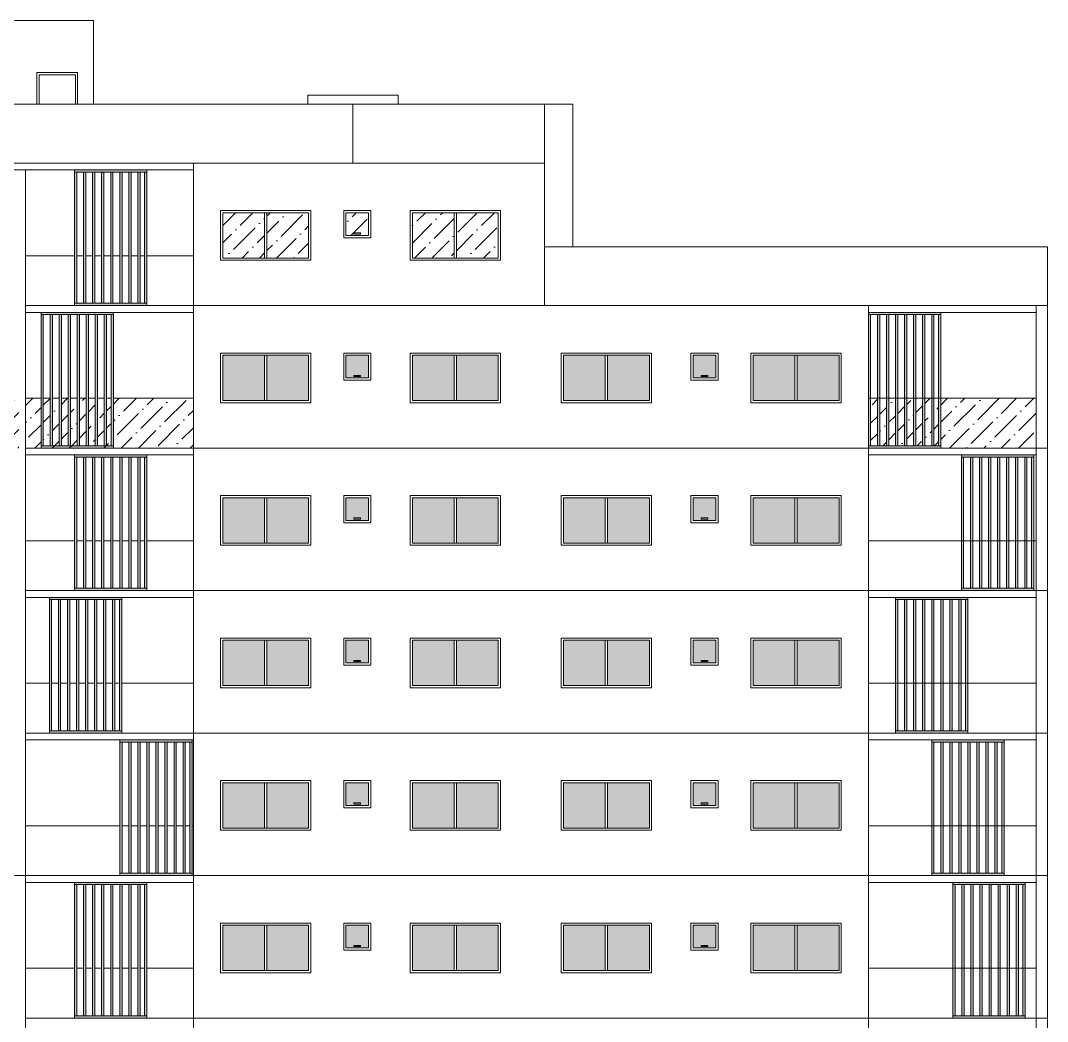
# Model space of a CAD drawing. Header units: millimetres. Extents: x 2878 to 6301, y 540 to 1980.
# Drawn here: x 2908.27 to 2930.98, y 928.14 to 950.27 of the extents above; entities that cross this region are included whole.
import ezdxf

# ---------------------------------------------------------------- set-up
doc = ezdxf.new("R2010")
doc.units = ezdxf.units.MM
doc.header["$LTSCALE"] = 4
for name, color, linetype, lineweight in [('ALVENARIA', 4, 'Continuous', 20), ('COTAS', 35, 'Continuous', 5), ('medio', 3, 'Continuous', 18), ('PORTA', 2, 'Continuous', 20)]:
    doc.layers.add(name, color=color, linetype=linetype, lineweight=lineweight)
pattern_1 = [(45, (-397.31021, -324.33678), (0.143122832, 0.524783717), [0.6746875, -0.1349375, 0, -0.1349375])]

# ---------------------------------------------------------------- blocks, each defined once
blk = doc.blocks.new('brise')
h = blk.add_hatch(color=256)
h.dxf.hatch_style = 1
h.paths.add_polyline_path([(0.05, 2.949), (0, 2.949), (0, 0.05), (0.05, 0.05)])
h.paths.add_polyline_path([(0.25, 2.949), (0.2, 2.949), (0.2, 0.05), (0.25, 0.05)])
h.paths.add_polyline_path([(0.45, 2.949), (0.4, 2.949), (0.4, 0.05), (0.45, 0.05)])
h.paths.add_polyline_path([(0.65, 2.949), (0.6, 2.949), (0.6, 0.05), (0.65, 0.05)])
h.paths.add_polyline_path([(0.85, 2.949), (0.8, 2.949), (0.8, 0.05), (0.85, 0.05)])
h.paths.add_polyline_path([(1.05, 2.949), (1, 2.949), (1, 0.05), (1.05, 0.05)])
h.paths.add_polyline_path([(1.25, 2.949), (1.2, 2.949), (1.2, 0.05), (1.25, 0.05)])
h.paths.add_polyline_path([(1.45, 2.949), (1.4, 2.949), (1.4, 0.05), (1.45, 0.05)])
h.paths.add_polyline_path([(1.6, 2.949), (1.55, 2.949), (1.55, 0.05), (1.6, 0.05)])
h.paths.add_polyline_path([(1.6, 2.999), (0, 2.999), (0, 2.949), (1.6, 2.949)])
h = blk.add_hatch(color=256)
h.dxf.hatch_style = 1
h.paths.add_polyline_path([(1.601, 0.05), (0.001, 0.05), (0.001, 0), (1.601, 0)])
at = {"layer": 'COTAS', "ltscale": 0.01}
for points in [[(0, 2.999), (0, 2.949), (1.6, 2.949), (1.6, 2.999)], [(0, 0.05), (0.05, 0.05), (0.05, 2.949), (0, 2.949)], [(0.2, 0.05), (0.25, 0.05), (0.25, 2.949), (0.2, 2.949)], [(0.4, 0.05), (0.45, 0.05), (0.45, 2.949), (0.4, 2.949)], [(0.6, 0.05), (0.65, 0.05), (0.65, 2.949), (0.6, 2.949)], [(0.8, 0.05), (0.85, 0.05), (0.85, 2.949), (0.8, 2.949)], [(1, 0.05), (1.05, 0.05), (1.05, 2.949), (1, 2.949)], [(1.2, 0.05), (1.25, 0.05), (1.25, 2.949), (1.2, 2.949)], [(1.4, 0.05), (1.45, 0.05), (1.45, 2.949), (1.4, 2.949)], [(1.55, 0.05), (1.6, 0.05), (1.6, 2.949), (1.55, 2.949)], [(1.601, 0.05), (1.601, 0), (0.001, 0), (0.001, 0.05)]]:
    blk.add_lwpolyline(points, close=True, dxfattribs=at)

msp = doc.modelspace()

# ---------------------------------------------------------------- hatches: boundary and pattern name
at = {"layer": 'COTAS'}
h = msp.add_hatch(dxfattribs=at)
h.set_pattern_fill('ANSI36', color=256, scale=0.085)
h.set_pattern_definition(pattern_1)
h.paths.add_polyline_path([(2898.699, 946.018), (2897.774, 946.018), (2897.774, 945.018), (2898.699, 945.018)])
h.paths.add_polyline_path([(2899.674, 946.018), (2898.749, 946.018), (2898.749, 945.018), (2899.674, 945.018)])
h.paths.add_polyline_path([(2901.145, 946.018), (2900.644, 946.018), (2900.644, 945.518), (2901.145, 945.518)])
h.paths.add_polyline_path([(2900.82, 945.575), (2900.969, 945.575), (2900.969, 945.548), (2900.82, 945.548)], flags=16)
h.paths.add_polyline_path([(2902.894, 946.018), (2901.969, 946.018), (2901.969, 945.018), (2902.894, 945.018)])
h.paths.add_polyline_path([(2903.869, 946.018), (2902.944, 946.018), (2902.944, 945.018), (2903.869, 945.018)])
h.paths.add_polyline_path([(2913.664, 946.018), (2912.739, 946.018), (2912.739, 945.018), (2913.664, 945.018)])
h.paths.add_polyline_path([(2914.639, 946.018), (2913.714, 946.018), (2913.714, 945.018), (2914.639, 945.018)])
h.paths.add_polyline_path([(2915.965, 946.018), (2915.464, 946.018), (2915.464, 945.518), (2915.965, 945.518)])
h.paths.add_polyline_path([(2915.789, 945.575), (2915.789, 945.548), (2915.64, 945.548), (2915.64, 945.575)], flags=16)
h.paths.add_polyline_path([(2917.859, 946.018), (2916.934, 946.018), (2916.934, 945.018), (2917.859, 945.018)])
h.paths.add_polyline_path([(2918.834, 946.018), (2917.909, 946.018), (2917.909, 945.018), (2918.834, 945.018)])
h = msp.add_hatch(dxfattribs=at)
h.set_pattern_fill('ANSI36', color=256, scale=0.085)
h.set_pattern_definition(pattern_1)
h.paths.add_polyline_path([(2892.138, 942.868), (2891.213, 942.868), (2891.213, 941.868), (2892.138, 941.868)])
h.paths.add_polyline_path([(2891.163, 942.868), (2890.238, 942.868), (2890.238, 941.868), (2891.163, 941.868)])
h.paths.add_polyline_path([(2893.464, 942.868), (2892.963, 942.868), (2892.963, 942.368), (2893.464, 942.368)])
h.paths.add_polyline_path([(2893.288, 942.425), (2893.288, 942.398), (2893.139, 942.398), (2893.139, 942.425)], flags=16)
h.paths.add_polyline_path([(2895.359, 942.868), (2894.434, 942.868), (2894.434, 941.868), (2895.359, 941.868)])
h.paths.add_polyline_path([(2896.334, 942.868), (2895.409, 942.868), (2895.409, 941.868), (2896.334, 941.868)])
h.paths.add_polyline_path([(2898.699, 942.868), (2897.774, 942.868), (2897.774, 941.868), (2898.699, 941.868)])
h.paths.add_polyline_path([(2899.674, 942.868), (2898.749, 942.868), (2898.749, 941.868), (2899.674, 941.868)])
h.paths.add_polyline_path([(2901.145, 942.868), (2900.644, 942.868), (2900.644, 942.368), (2901.145, 942.368)])
h.paths.add_polyline_path([(2900.969, 942.425), (2900.969, 942.398), (2900.82, 942.398), (2900.82, 942.425)], flags=16)
h.paths.add_polyline_path([(2902.894, 942.868), (2901.969, 942.868), (2901.969, 941.868), (2902.894, 941.868)])
h.paths.add_polyline_path([(2903.869, 942.868), (2902.944, 942.868), (2902.944, 941.868), (2903.869, 941.868)])
h.paths.add_polyline_path([(2913.664, 942.868), (2912.739, 942.868), (2912.739, 941.868), (2913.664, 941.868)])
h.paths.add_polyline_path([(2914.639, 942.868), (2913.714, 942.868), (2913.714, 941.868), (2914.639, 941.868)])
h.paths.add_polyline_path([(2915.965, 942.868), (2915.464, 942.868), (2915.464, 942.368), (2915.965, 942.368)])
h.paths.add_polyline_path([(2915.789, 942.425), (2915.789, 942.398), (2915.64, 942.398), (2915.64, 942.425)], flags=16)
h.paths.add_polyline_path([(2917.859, 942.868), (2916.934, 942.868), (2916.934, 941.868), (2917.859, 941.868)])
h.paths.add_polyline_path([(2918.834, 942.868), (2917.909, 942.868), (2917.909, 941.868), (2918.834, 941.868)])
h.paths.add_polyline_path([(2921.2, 942.868), (2920.275, 942.868), (2920.275, 941.868), (2921.2, 941.868)])
h.paths.add_polyline_path([(2922.175, 942.868), (2921.25, 942.868), (2921.25, 941.868), (2922.175, 941.868)])
h.paths.add_polyline_path([(2923.645, 942.868), (2923.145, 942.868), (2923.145, 942.368), (2923.645, 942.368)])
h.paths.add_polyline_path([(2923.32, 942.425), (2923.47, 942.425), (2923.47, 942.398), (2923.32, 942.398)], flags=16)
h.paths.add_polyline_path([(2925.395, 942.868), (2924.47, 942.868), (2924.47, 941.868), (2925.395, 941.868)])
h.paths.add_polyline_path([(2926.37, 942.868), (2925.445, 942.868), (2925.445, 941.868), (2926.37, 941.868)])
h = msp.add_hatch(dxfattribs=at)
h.set_pattern_fill('ANSI36', color=256, scale=0.085)
h.set_pattern_definition(pattern_1)
h.paths.add_polyline_path([(2905.359, 941.918), (2904.519, 941.918), (2904.519, 940.818), (2905.359, 940.818)])
h.paths.add_polyline_path([(2905.559, 941.918), (2905.409, 941.918), (2905.409, 940.868), (2905.559, 940.868)])
h.paths.add_polyline_path([(2905.759, 941.918), (2905.609, 941.918), (2905.609, 940.868), (2905.759, 940.868)])
h.paths.add_polyline_path([(2905.959, 941.918), (2905.809, 941.918), (2905.809, 940.868), (2905.959, 940.868)])
h.paths.add_polyline_path([(2906.159, 941.918), (2906.009, 941.918), (2906.009, 940.868), (2906.159, 940.868)])
h.paths.add_polyline_path([(2906.359, 941.918), (2906.209, 941.918), (2906.209, 940.868), (2906.359, 940.868)])
h.paths.add_polyline_path([(2906.559, 941.918), (2906.409, 941.918), (2906.409, 940.868), (2906.559, 940.868)])
h.paths.add_polyline_path([(2906.759, 941.918), (2906.609, 941.918), (2906.609, 940.868), (2906.759, 940.868)])
h.paths.add_polyline_path([(2906.909, 941.918), (2906.809, 941.918), (2906.809, 940.868), (2906.909, 940.868)])
h.paths.add_polyline_path([(2908.229, 941.918), (2906.959, 941.918), (2906.959, 940.868), (2906.96, 940.868), (2906.96, 940.818), (2908.229, 940.818)])
h.paths.add_polyline_path([(2910.322, 940.868), (2910.322, 940.818), (2908.722, 940.818), (2908.722, 940.868)], flags=17)
h = msp.add_hatch(dxfattribs=at)
h.set_pattern_fill('ANSI36', color=256, scale=0.085)
h.set_pattern_definition(pattern_1)
h.paths.add_polyline_path([(2908.72, 941.918), (2908.379, 941.918), (2908.379, 940.818), (2908.72, 940.818)])
h.paths.add_polyline_path([(2908.92, 941.918), (2908.77, 941.918), (2908.77, 940.868), (2908.92, 940.868)])
h.paths.add_polyline_path([(2909.12, 941.918), (2908.97, 941.918), (2908.97, 940.868), (2909.12, 940.868)])
h.paths.add_polyline_path([(2909.32, 941.918), (2909.17, 941.918), (2909.17, 940.868), (2909.32, 940.868)])
h.paths.add_polyline_path([(2909.52, 941.918), (2909.37, 941.918), (2909.37, 940.868), (2909.52, 940.868)])
h.paths.add_polyline_path([(2909.72, 941.918), (2909.57, 941.918), (2909.57, 940.868), (2909.72, 940.868)])
h.paths.add_polyline_path([(2909.92, 941.918), (2909.77, 941.918), (2909.77, 940.868), (2909.92, 940.868)])
h.paths.add_polyline_path([(2910.12, 941.918), (2909.97, 941.918), (2909.97, 940.868), (2910.12, 940.868)])
h.paths.add_polyline_path([(2910.27, 941.918), (2910.17, 941.918), (2910.17, 940.868), (2910.27, 940.868)])
h.paths.add_polyline_path([(2912.089, 941.918), (2910.32, 941.918), (2910.32, 940.868), (2910.322, 940.868), (2910.322, 940.818), (2912.089, 940.818)])
h = msp.add_hatch(dxfattribs=at)
h.set_pattern_fill('ANSI36', color=256, scale=0.085)
h.set_pattern_definition(pattern_1)
h.paths.add_polyline_path([(2930.73, 941.918), (2928.62, 941.918), (2928.62, 940.868), (2928.621, 940.868), (2928.621, 940.818), (2930.73, 940.818)])
h.paths.add_polyline_path([(2928.57, 941.918), (2928.47, 941.918), (2928.47, 940.868), (2928.57, 940.868)])
h.paths.add_polyline_path([(2928.42, 941.918), (2928.27, 941.918), (2928.27, 940.868), (2928.42, 940.868)])
h.paths.add_polyline_path([(2928.22, 941.918), (2928.07, 941.918), (2928.07, 940.868), (2928.22, 940.868)])
h.paths.add_polyline_path([(2928.02, 941.918), (2927.87, 941.918), (2927.87, 940.868), (2928.02, 940.868)])
h.paths.add_polyline_path([(2927.82, 941.918), (2927.67, 941.918), (2927.67, 940.868), (2927.82, 940.868)])
h.paths.add_polyline_path([(2927.62, 941.918), (2927.47, 941.918), (2927.47, 940.868), (2927.62, 940.868)])
h.paths.add_polyline_path([(2927.42, 941.918), (2927.27, 941.918), (2927.27, 940.868), (2927.42, 940.868)])
h.paths.add_polyline_path([(2927.22, 941.918), (2927.07, 941.918), (2927.07, 940.868), (2927.22, 940.868)])
h = msp.add_hatch(dxfattribs=at)
h.set_pattern_fill('ANSI36', color=256, scale=0.085)
h.set_pattern_definition(pattern_1)
h.paths.add_polyline_path([(2891.163, 939.718), (2890.238, 939.718), (2890.238, 938.718), (2891.163, 938.718)])
h.paths.add_polyline_path([(2892.138, 939.718), (2891.213, 939.718), (2891.213, 938.718), (2892.138, 938.718)])
h.paths.add_polyline_path([(2893.464, 939.718), (2892.963, 939.718), (2892.963, 939.218), (2893.464, 939.218)])
h.paths.add_polyline_path([(2893.288, 939.275), (2893.288, 939.248), (2893.139, 939.248), (2893.139, 939.275)], flags=16)
h.paths.add_polyline_path([(2895.359, 939.718), (2894.434, 939.718), (2894.434, 938.718), (2895.359, 938.718)])
h.paths.add_polyline_path([(2896.334, 939.718), (2895.409, 939.718), (2895.409, 938.718), (2896.334, 938.718)])
h.paths.add_polyline_path([(2898.699, 939.718), (2897.774, 939.718), (2897.774, 938.718), (2898.699, 938.718)])
h.paths.add_polyline_path([(2899.674, 939.718), (2898.749, 939.718), (2898.749, 938.718), (2899.674, 938.718)])
h.paths.add_polyline_path([(2901.145, 939.718), (2900.644, 939.718), (2900.644, 939.218), (2901.145, 939.218)])
h.paths.add_polyline_path([(2900.969, 939.275), (2900.969, 939.248), (2900.82, 939.248), (2900.82, 939.275)], flags=16)
h.paths.add_polyline_path([(2902.894, 939.718), (2901.969, 939.718), (2901.969, 938.718), (2902.894, 938.718)])
h.paths.add_polyline_path([(2903.869, 939.718), (2902.944, 939.718), (2902.944, 938.718), (2903.869, 938.718)])
h.paths.add_polyline_path([(2913.664, 939.718), (2912.739, 939.718), (2912.739, 938.718), (2913.664, 938.718)])
h.paths.add_polyline_path([(2914.639, 939.718), (2913.714, 939.718), (2913.714, 938.718), (2914.639, 938.718)])
h.paths.add_polyline_path([(2915.965, 939.718), (2915.464, 939.718), (2915.464, 939.218), (2915.965, 939.218)])
h.paths.add_polyline_path([(2915.789, 939.275), (2915.789, 939.248), (2915.64, 939.248), (2915.64, 939.275)], flags=16)
h.paths.add_polyline_path([(2917.859, 939.718), (2916.934, 939.718), (2916.934, 938.718), (2917.859, 938.718)])
h.paths.add_polyline_path([(2918.834, 939.718), (2917.909, 939.718), (2917.909, 938.718), (2918.834, 938.718)])
h.paths.add_polyline_path([(2921.2, 939.718), (2920.275, 939.718), (2920.275, 938.718), (2921.2, 938.718)])
h.paths.add_polyline_path([(2922.175, 939.718), (2921.25, 939.718), (2921.25, 938.718), (2922.175, 938.718)])
h.paths.add_polyline_path([(2923.645, 939.718), (2923.145, 939.718), (2923.145, 939.218), (2923.645, 939.218)])
h.paths.add_polyline_path([(2923.47, 939.275), (2923.47, 939.248), (2923.32, 939.248), (2923.32, 939.275)], flags=16)
h.paths.add_polyline_path([(2925.395, 939.718), (2924.47, 939.718), (2924.47, 938.718), (2925.395, 938.718)])
h.paths.add_polyline_path([(2926.37, 939.718), (2925.445, 939.718), (2925.445, 938.718), (2926.37, 938.718)])
h = msp.add_hatch(dxfattribs=at)
h.set_pattern_fill('ANSI36', color=256, scale=0.085)
h.set_pattern_definition([(45, (-397.31021, -327.48678), (0.143122832, 0.524783717), [0.6746875, -0.1349375, 0, -0.1349375])])
h.paths.add_polyline_path([(2891.163, 936.568), (2890.238, 936.568), (2890.238, 935.568), (2891.163, 935.568)])
h.paths.add_polyline_path([(2892.138, 936.568), (2891.213, 936.568), (2891.213, 935.568), (2892.138, 935.568)])
h.paths.add_polyline_path([(2893.464, 936.568), (2892.963, 936.568), (2892.963, 936.068), (2893.464, 936.068)])
h.paths.add_polyline_path([(2893.288, 936.125), (2893.288, 936.098), (2893.139, 936.098), (2893.139, 936.125)], flags=16)
h.paths.add_polyline_path([(2895.359, 936.568), (2894.434, 936.568), (2894.434, 935.568), (2895.359, 935.568)])
h.paths.add_polyline_path([(2896.334, 936.568), (2895.409, 936.568), (2895.409, 935.568), (2896.334, 935.568)])
h.paths.add_polyline_path([(2898.699, 936.568), (2897.774, 936.568), (2897.774, 935.568), (2898.699, 935.568)])
h.paths.add_polyline_path([(2899.674, 936.568), (2898.749, 936.568), (2898.749, 935.568), (2899.674, 935.568)])
h.paths.add_polyline_path([(2901.145, 936.568), (2900.644, 936.568), (2900.644, 936.068), (2901.145, 936.068)])
h.paths.add_polyline_path([(2900.969, 936.125), (2900.969, 936.098), (2900.82, 936.098), (2900.82, 936.125)], flags=16)
h.paths.add_polyline_path([(2902.894, 936.568), (2901.969, 936.568), (2901.969, 935.568), (2902.894, 935.568)])
h.paths.add_polyline_path([(2903.869, 936.568), (2902.944, 936.568), (2902.944, 935.568), (2903.869, 935.568)])
h.paths.add_polyline_path([(2913.664, 936.568), (2912.739, 936.568), (2912.739, 935.568), (2913.664, 935.568)])
h.paths.add_polyline_path([(2914.639, 936.568), (2913.714, 936.568), (2913.714, 935.568), (2914.639, 935.568)])
h.paths.add_polyline_path([(2915.965, 936.568), (2915.464, 936.568), (2915.464, 936.068), (2915.965, 936.068)])
h.paths.add_polyline_path([(2915.789, 936.125), (2915.789, 936.098), (2915.64, 936.098), (2915.64, 936.125)], flags=16)
h.paths.add_polyline_path([(2917.859, 936.568), (2916.934, 936.568), (2916.934, 935.568), (2917.859, 935.568)])
h.paths.add_polyline_path([(2918.834, 936.568), (2917.909, 936.568), (2917.909, 935.568), (2918.834, 935.568)])
h.paths.add_polyline_path([(2921.2, 936.568), (2920.275, 936.568), (2920.275, 935.568), (2921.2, 935.568)])
h.paths.add_polyline_path([(2922.175, 936.568), (2921.25, 936.568), (2921.25, 935.568), (2922.175, 935.568)])
h.paths.add_polyline_path([(2923.645, 936.568), (2923.145, 936.568), (2923.145, 936.068), (2923.645, 936.068)])
h.paths.add_polyline_path([(2923.47, 936.125), (2923.47, 936.098), (2923.32, 936.098), (2923.32, 936.125)], flags=16)
h.paths.add_polyline_path([(2925.395, 936.568), (2924.47, 936.568), (2924.47, 935.568), (2925.395, 935.568)])
h.paths.add_polyline_path([(2926.37, 936.568), (2925.445, 936.568), (2925.445, 935.568), (2926.37, 935.568)])
h = msp.add_hatch(dxfattribs=at)
h.set_pattern_fill('ANSI36', color=256, scale=0.085)
h.set_pattern_definition([(45, (-397.31021, -330.63678), (0.143122832, 0.524783717), [0.6746875, -0.1349375, 0, -0.1349375])])
h.paths.add_polyline_path([(2891.163, 933.418), (2890.238, 933.418), (2890.238, 932.418), (2891.163, 932.418)])
h.paths.add_polyline_path([(2892.138, 933.418), (2891.213, 933.418), (2891.213, 932.418), (2892.138, 932.418)])
h.paths.add_polyline_path([(2893.464, 933.418), (2892.963, 933.418), (2892.963, 932.918), (2893.464, 932.918)])
h.paths.add_polyline_path([(2893.288, 932.975), (2893.288, 932.948), (2893.139, 932.948), (2893.139, 932.975)], flags=16)
h.paths.add_polyline_path([(2895.359, 933.418), (2894.434, 933.418), (2894.434, 932.418), (2895.359, 932.418)])
h.paths.add_polyline_path([(2896.334, 933.418), (2895.409, 933.418), (2895.409, 932.418), (2896.334, 932.418)])
h.paths.add_polyline_path([(2898.699, 933.418), (2897.774, 933.418), (2897.774, 932.418), (2898.699, 932.418)])
h.paths.add_polyline_path([(2899.674, 933.418), (2898.749, 933.418), (2898.749, 932.418), (2899.674, 932.418)])
h.paths.add_polyline_path([(2901.145, 933.418), (2900.644, 933.418), (2900.644, 932.918), (2901.145, 932.918)])
h.paths.add_polyline_path([(2900.969, 932.975), (2900.969, 932.948), (2900.82, 932.948), (2900.82, 932.975)], flags=16)
h.paths.add_polyline_path([(2902.894, 933.418), (2901.969, 933.418), (2901.969, 932.418), (2902.894, 932.418)])
h.paths.add_polyline_path([(2903.869, 933.418), (2902.944, 933.418), (2902.944, 932.418), (2903.869, 932.418)])
h.paths.add_polyline_path([(2913.664, 933.418), (2912.739, 933.418), (2912.739, 932.418), (2913.664, 932.418)])
h.paths.add_polyline_path([(2914.639, 933.418), (2913.714, 933.418), (2913.714, 932.418), (2914.639, 932.418)])
h.paths.add_polyline_path([(2915.965, 933.418), (2915.464, 933.418), (2915.464, 932.918), (2915.965, 932.918)])
h.paths.add_polyline_path([(2915.789, 932.975), (2915.789, 932.948), (2915.64, 932.948), (2915.64, 932.975)], flags=16)
h.paths.add_polyline_path([(2917.859, 933.418), (2916.934, 933.418), (2916.934, 932.418), (2917.859, 932.418)])
h.paths.add_polyline_path([(2918.834, 933.418), (2917.909, 933.418), (2917.909, 932.418), (2918.834, 932.418)])
h.paths.add_polyline_path([(2921.2, 933.418), (2920.275, 933.418), (2920.275, 932.418), (2921.2, 932.418)])
h.paths.add_polyline_path([(2922.175, 933.418), (2921.25, 933.418), (2921.25, 932.418), (2922.175, 932.418)])
h.paths.add_polyline_path([(2923.645, 933.418), (2923.145, 933.418), (2923.145, 932.918), (2923.645, 932.918)])
h.paths.add_polyline_path([(2923.47, 932.975), (2923.47, 932.948), (2923.32, 932.948), (2923.32, 932.975)], flags=16)
h.paths.add_polyline_path([(2925.395, 933.418), (2924.47, 933.418), (2924.47, 932.418), (2925.395, 932.418)])
h.paths.add_polyline_path([(2926.37, 933.418), (2925.445, 933.418), (2925.445, 932.418), (2926.37, 932.418)])
h = msp.add_hatch(dxfattribs=at)
h.set_pattern_fill('ANSI36', color=256, scale=0.085)
h.set_pattern_definition([(45, (-397.31023, -333.78678), (0.143122832, 0.524783717), [0.6746875, -0.1349375, 0, -0.1349375])])
h.paths.add_polyline_path([(2891.163, 930.268), (2890.238, 930.268), (2890.238, 929.268), (2891.163, 929.268)])
h.paths.add_polyline_path([(2892.138, 930.268), (2891.213, 930.268), (2891.213, 929.268), (2892.138, 929.268)])
h.paths.add_polyline_path([(2893.464, 930.268), (2892.963, 930.268), (2892.963, 929.768), (2893.464, 929.768)])
h.paths.add_polyline_path([(2893.288, 929.825), (2893.288, 929.798), (2893.139, 929.798), (2893.139, 929.825)], flags=16)
h.paths.add_polyline_path([(2895.359, 930.268), (2894.434, 930.268), (2894.434, 929.268), (2895.359, 929.268)])
h.paths.add_polyline_path([(2896.334, 930.268), (2895.409, 930.268), (2895.409, 929.268), (2896.334, 929.268)])
h.paths.add_polyline_path([(2898.699, 930.268), (2897.774, 930.268), (2897.774, 929.268), (2898.699, 929.268)])
h.paths.add_polyline_path([(2899.674, 930.268), (2898.749, 930.268), (2898.749, 929.268), (2899.674, 929.268)])
h.paths.add_polyline_path([(2901.145, 930.268), (2900.644, 930.268), (2900.644, 929.768), (2901.145, 929.768)])
h.paths.add_polyline_path([(2900.969, 929.825), (2900.969, 929.798), (2900.82, 929.798), (2900.82, 929.825)], flags=16)
h.paths.add_polyline_path([(2902.894, 930.268), (2901.969, 930.268), (2901.969, 929.268), (2902.894, 929.268)])
h.paths.add_polyline_path([(2903.869, 930.268), (2902.944, 930.268), (2902.944, 929.268), (2903.869, 929.268)])
h.paths.add_polyline_path([(2913.664, 930.268), (2912.739, 930.268), (2912.739, 929.268), (2913.664, 929.268)])
h.paths.add_polyline_path([(2914.639, 930.268), (2913.714, 930.268), (2913.714, 929.268), (2914.639, 929.268)])
h.paths.add_polyline_path([(2915.965, 930.268), (2915.464, 930.268), (2915.464, 929.768), (2915.965, 929.768)])
h.paths.add_polyline_path([(2915.789, 929.825), (2915.789, 929.798), (2915.64, 929.798), (2915.64, 929.825)], flags=16)
h.paths.add_polyline_path([(2917.859, 930.268), (2916.934, 930.268), (2916.934, 929.268), (2917.859, 929.268)])
h.paths.add_polyline_path([(2918.834, 930.268), (2917.909, 930.268), (2917.909, 929.268), (2918.834, 929.268)])
h.paths.add_polyline_path([(2921.2, 930.268), (2920.275, 930.268), (2920.275, 929.268), (2921.2, 929.268)])
h.paths.add_polyline_path([(2922.175, 930.268), (2921.25, 930.268), (2921.25, 929.268), (2922.175, 929.268)])
h.paths.add_polyline_path([(2923.645, 930.268), (2923.145, 930.268), (2923.145, 929.768), (2923.645, 929.768)])
h.paths.add_polyline_path([(2923.47, 929.825), (2923.47, 929.798), (2923.32, 929.798), (2923.32, 929.825)], flags=16)
h.paths.add_polyline_path([(2925.395, 930.268), (2924.47, 930.268), (2924.47, 929.268), (2925.395, 929.268)])
h.paths.add_polyline_path([(2926.37, 930.268), (2925.445, 930.268), (2925.445, 929.268), (2926.37, 929.268)])

# ---------------------------------------------------------------- linework, layer by layer
at = {"layer": 'ALVENARIA'}
for p, q in [((2906.729, 950.268), (2909.88, 950.268)), ((2909.88, 950.268), (2909.88, 948.418)), ((2914.618, 948.618), (2914.618, 948.418)), ((2914.618, 948.618), (2916.618, 948.618)), ((2916.618, 948.618), (2916.618, 948.418)), ((2914.618, 948.418), (2906.729, 948.418)), ((2920.48, 948.418), (2914.618, 948.418)), ((2919.854, 948.418), (2919.854, 947.118)), ((2920.48, 948.418), (2920.48, 947.118))]:
    msp.add_line(p, q, dxfattribs=at)
at = {"layer": 'ALVENARIA', "color": 5}
for p, q in [((2896.879, 947.118), (2919.854, 947.118)), ((2912.089, 946.967), (2904.519, 946.967)), ((2908.304, 947.118), (2919.854, 947.118)), ((2908.379, 946.967), (2908.379, 943.968)), ((2912.089, 947.118), (2912.089, 943.968)), ((2919.854, 947.118), (2919.854, 943.968)), ((2912.689, 946.068), (2912.689, 944.968)), ((2912.689, 946.068), (2914.689, 946.068)), ((2914.689, 946.068), (2914.689, 944.968)), ((2915.414, 946.068), (2915.414, 945.468)), ((2915.414, 946.068), (2916.015, 946.068)), ((2916.015, 946.068), (2916.015, 945.468)), ((2916.884, 946.068), (2916.884, 944.968)), ((2916.884, 946.068), (2918.884, 946.068)), ((2918.884, 946.068), (2918.884, 944.968)), ((2915.414, 945.468), (2916.015, 945.468)), ((2919.854, 945.268), (2930.98, 945.268)), ((2930.98, 945.268), (2930.98, 940.818)), ((2908.379, 945.068), (2909.461, 945.068)), ((2909.511, 945.068), (2909.661, 945.068)), ((2909.711, 945.068), (2909.861, 945.068)), ((2909.911, 945.068), (2910.061, 945.068)), ((2910.111, 945.068), (2910.261, 945.068)), ((2910.311, 945.068), (2910.461, 945.068)), ((2910.511, 945.068), (2910.661, 945.068)), ((2910.711, 945.068), (2910.861, 945.068)), ((2910.911, 945.068), (2911.011, 945.068)), ((2911.061, 945.068), (2912.089, 945.068)), ((2912.689, 944.968), (2914.689, 944.968)), ((2916.884, 944.968), (2918.884, 944.968)), ((2908.379, 943.968), (2908.379, 940.818)), ((2908.379, 943.968), (2930.98, 943.968)), ((2912.089, 943.817), (2908.379, 943.817)), ((2912.089, 943.968), (2912.089, 940.818)), ((2927.02, 943.968), (2927.02, 940.818)), ((2930.73, 943.817), (2927.02, 943.817)), ((2930.73, 943.968), (2930.73, 940.818)), ((2912.689, 942.918), (2912.689, 941.818)), ((2912.689, 942.918), (2914.689, 942.918)), ((2914.689, 942.918), (2914.689, 941.818)), ((2915.414, 942.918), (2915.414, 942.318)), ((2915.414, 942.918), (2916.015, 942.918)), ((2916.015, 942.918), (2916.015, 942.318)), ((2916.884, 942.918), (2916.884, 941.818)), ((2916.884, 942.918), (2918.884, 942.918)), ((2918.884, 942.918), (2918.884, 941.818)), ((2920.225, 942.918), (2920.225, 941.818)), ((2920.225, 942.918), (2922.225, 942.918)), ((2922.225, 942.918), (2922.225, 941.818)), ((2923.095, 942.918), (2923.095, 942.318)), ((2923.095, 942.918), (2923.695, 942.918)), ((2923.695, 942.918), (2923.695, 942.318)), ((2924.42, 942.918), (2924.42, 941.818)), ((2924.42, 942.918), (2926.42, 942.918)), ((2926.42, 942.918), (2926.42, 941.818)), ((2915.414, 942.318), (2916.015, 942.318)), ((2923.095, 942.318), (2923.695, 942.318)), ((2908.379, 941.918), (2908.72, 941.918)), ((2908.77, 941.918), (2908.92, 941.918)), ((2908.97, 941.918), (2909.12, 941.918)), ((2909.17, 941.918), (2909.32, 941.918)), ((2909.37, 941.918), (2909.52, 941.918)), ((2909.57, 941.918), (2909.72, 941.918)), ((2909.77, 941.918), (2909.92, 941.918)), ((2909.97, 941.918), (2910.12, 941.918)), ((2910.17, 941.918), (2910.27, 941.918)), ((2910.32, 941.918), (2912.089, 941.918)), ((2912.689, 941.818), (2914.689, 941.818)), ((2916.884, 941.818), (2918.884, 941.818)), ((2920.225, 941.818), (2922.225, 941.818)), ((2924.42, 941.818), (2926.42, 941.818)), ((2930.73, 941.918), (2927.02, 941.918)), ((2908.379, 940.818), (2908.379, 937.668)), ((2908.379, 940.818), (2930.98, 940.818)), ((2912.089, 940.818), (2912.089, 937.668)), ((2927.02, 940.818), (2927.02, 937.668)), ((2930.73, 940.818), (2930.73, 937.668)), ((2930.98, 940.818), (2930.98, 937.668)), ((2912.089, 940.667), (2908.379, 940.667)), ((2930.73, 940.667), (2927.02, 940.667)), ((2912.689, 939.768), (2912.689, 938.668)), ((2912.689, 939.768), (2914.689, 939.768)), ((2914.689, 939.768), (2914.689, 938.668)), ((2915.414, 939.768), (2915.414, 939.168)), ((2915.414, 939.768), (2916.015, 939.768)), ((2916.015, 939.768), (2916.015, 939.168)), ((2916.884, 939.768), (2916.884, 938.668)), ((2916.884, 939.768), (2918.884, 939.768)), ((2918.884, 939.768), (2918.884, 938.668)), ((2920.225, 939.768), (2920.225, 938.668)), ((2920.225, 939.768), (2922.225, 939.768)), ((2922.225, 939.768), (2922.225, 938.668)), ((2923.095, 939.768), (2923.095, 939.168)), ((2923.095, 939.768), (2923.695, 939.768)), ((2923.695, 939.768), (2923.695, 939.168)), ((2924.42, 939.768), (2924.42, 938.668)), ((2924.42, 939.768), (2926.42, 939.768)), ((2926.42, 939.768), (2926.42, 938.668)), ((2915.414, 939.168), (2916.015, 939.168)), ((2923.095, 939.168), (2923.695, 939.168)), ((2908.379, 938.768), (2909.461, 938.768)), ((2909.511, 938.768), (2909.661, 938.768)), ((2909.711, 938.768), (2909.861, 938.768)), ((2909.911, 938.768), (2910.061, 938.768)), ((2910.111, 938.768), (2910.261, 938.768)), ((2910.311, 938.768), (2910.461, 938.768)), ((2910.511, 938.768), (2910.661, 938.768)), ((2910.711, 938.768), (2910.861, 938.768)), ((2910.911, 938.768), (2911.011, 938.768)), ((2911.061, 938.768), (2912.089, 938.768)), ((2930.73, 938.768), (2927.02, 938.768)), ((2912.689, 938.668), (2914.689, 938.668)), ((2916.884, 938.668), (2918.884, 938.668)), ((2920.225, 938.668), (2922.225, 938.668)), ((2924.42, 938.668), (2926.42, 938.668)), ((2908.379, 937.668), (2908.379, 934.518)), ((2908.379, 937.668), (2930.98, 937.668)), ((2912.089, 937.668), (2912.089, 934.518)), ((2927.02, 937.668), (2927.02, 934.518)), ((2930.73, 937.668), (2930.73, 934.518)), ((2930.98, 937.668), (2930.98, 934.518)), ((2912.089, 937.517), (2908.379, 937.517)), ((2930.73, 937.517), (2927.02, 937.517)), ((2912.689, 936.618), (2912.689, 935.518)), ((2912.689, 936.618), (2914.689, 936.618)), ((2914.689, 936.618), (2914.689, 935.518)), ((2915.414, 936.618), (2915.414, 936.018)), ((2915.414, 936.618), (2916.015, 936.618)), ((2916.015, 936.618), (2916.015, 936.018)), ((2916.884, 936.618), (2916.884, 935.518)), ((2916.884, 936.618), (2918.884, 936.618)), ((2918.884, 936.618), (2918.884, 935.518)), ((2920.225, 936.618), (2920.225, 935.518)), ((2920.225, 936.618), (2922.225, 936.618)), ((2922.225, 936.618), (2922.225, 935.518)), ((2923.095, 936.618), (2923.095, 936.018)), ((2923.095, 936.618), (2923.695, 936.618)), ((2923.695, 936.618), (2923.695, 936.018)), ((2924.42, 936.618), (2924.42, 935.518)), ((2924.42, 936.618), (2926.42, 936.618)), ((2926.42, 936.618), (2926.42, 935.518)), ((2915.414, 936.018), (2916.015, 936.018)), ((2923.095, 936.018), (2923.695, 936.018)), ((2908.379, 935.618), (2908.904, 935.618)), ((2908.954, 935.618), (2909.104, 935.618)), ((2909.154, 935.618), (2909.304, 935.618)), ((2909.354, 935.618), (2909.504, 935.618)), ((2909.554, 935.618), (2909.704, 935.618)), ((2909.754, 935.618), (2909.904, 935.618)), ((2909.954, 935.618), (2910.104, 935.618)), ((2910.154, 935.618), (2910.304, 935.618)), ((2910.354, 935.618), (2910.454, 935.618)), ((2910.504, 935.618), (2912.089, 935.618)), ((2930.73, 935.618), (2927.02, 935.618)), ((2912.689, 935.518), (2914.689, 935.518)), ((2916.884, 935.518), (2918.884, 935.518)), ((2920.225, 935.518), (2922.225, 935.518)), ((2924.42, 935.518), (2926.42, 935.518)), ((2908.379, 934.518), (2908.379, 931.368)), ((2908.379, 934.518), (2930.98, 934.518)), ((2912.089, 934.518), (2912.089, 931.368)), ((2927.02, 934.518), (2927.02, 931.368)), ((2930.73, 934.518), (2930.73, 931.368)), ((2930.98, 934.518), (2930.98, 931.368)), ((2912.089, 934.367), (2908.379, 934.367)), ((2930.73, 934.367), (2927.02, 934.367)), ((2912.689, 933.468), (2912.689, 932.368)), ((2912.689, 933.468), (2914.689, 933.468)), ((2914.689, 933.468), (2914.689, 932.368)), ((2915.414, 933.468), (2915.414, 932.868)), ((2915.414, 933.468), (2916.015, 933.468)), ((2916.015, 933.468), (2916.015, 932.868)), ((2916.884, 933.468), (2916.884, 932.368)), ((2916.884, 933.468), (2918.884, 933.468)), ((2918.884, 933.468), (2918.884, 932.368)), ((2920.225, 933.468), (2920.225, 932.368)), ((2920.225, 933.468), (2922.225, 933.468)), ((2922.225, 933.468), (2922.225, 932.368)), ((2923.095, 933.468), (2923.095, 932.868)), ((2923.095, 933.468), (2923.695, 933.468)), ((2923.695, 933.468), (2923.695, 932.868)), ((2924.42, 933.468), (2924.42, 932.368)), ((2924.42, 933.468), (2926.42, 933.468)), ((2926.42, 933.468), (2926.42, 932.368)), ((2915.414, 932.868), (2916.015, 932.868)), ((2923.095, 932.868), (2923.695, 932.868)), ((2908.379, 932.468), (2910.461, 932.468)), ((2910.511, 932.468), (2910.661, 932.468)), ((2910.711, 932.468), (2910.861, 932.468)), ((2910.911, 932.468), (2911.061, 932.468)), ((2911.111, 932.468), (2911.261, 932.468)), ((2911.311, 932.468), (2911.461, 932.468)), ((2911.511, 932.468), (2911.661, 932.468)), ((2911.711, 932.468), (2911.861, 932.468)), ((2911.911, 932.468), (2912.011, 932.468)), ((2912.061, 932.468), (2912.089, 932.468)), ((2930.73, 932.468), (2927.02, 932.468)), ((2912.689, 932.368), (2914.689, 932.368)), ((2916.884, 932.368), (2918.884, 932.368)), ((2920.225, 932.368), (2922.225, 932.368)), ((2924.42, 932.368), (2926.42, 932.368)), ((2885.878, 931.368), (2930.98, 931.368)), ((2908.379, 931.368), (2908.379, 928.218)), ((2912.089, 931.368), (2912.089, 928.218)), ((2927.02, 931.368), (2927.02, 928.218)), ((2930.73, 931.368), (2930.73, 928.218)), ((2930.98, 931.368), (2930.98, 928.218)), ((2912.089, 931.217), (2908.379, 931.217)), ((2930.73, 931.217), (2927.02, 931.217)), ((2912.689, 930.318), (2912.689, 929.218)), ((2912.689, 930.318), (2914.689, 930.318)), ((2914.689, 930.318), (2914.689, 929.218)), ((2915.414, 930.318), (2915.414, 929.718)), ((2915.414, 930.318), (2916.015, 930.318)), ((2916.015, 930.318), (2916.015, 929.718)), ((2916.884, 930.318), (2916.884, 929.218)), ((2916.884, 930.318), (2918.884, 930.318)), ((2918.884, 930.318), (2918.884, 929.218)), ((2920.225, 930.318), (2920.225, 929.218)), ((2920.225, 930.318), (2922.225, 930.318)), ((2922.225, 930.318), (2922.225, 929.218)), ((2923.095, 930.318), (2923.095, 929.718)), ((2923.095, 930.318), (2923.695, 930.318)), ((2923.695, 930.318), (2923.695, 929.718)), ((2924.42, 930.318), (2924.42, 929.218)), ((2924.42, 930.318), (2926.42, 930.318)), ((2926.42, 930.318), (2926.42, 929.218)), ((2915.414, 929.718), (2916.015, 929.718)), ((2923.095, 929.718), (2923.695, 929.718)), ((2908.379, 929.318), (2909.461, 929.318)), ((2909.511, 929.318), (2909.661, 929.318)), ((2909.711, 929.318), (2909.861, 929.318)), ((2909.911, 929.318), (2910.061, 929.318)), ((2910.111, 929.318), (2910.261, 929.318)), ((2910.311, 929.318), (2910.461, 929.318)), ((2910.511, 929.318), (2910.661, 929.318)), ((2910.711, 929.318), (2910.861, 929.318)), ((2910.911, 929.318), (2911.011, 929.318)), ((2911.061, 929.318), (2912.089, 929.318)), ((2930.73, 929.318), (2927.02, 929.318)), ((2912.689, 929.218), (2914.689, 929.218)), ((2916.884, 929.218), (2918.884, 929.218)), ((2920.225, 929.218), (2922.225, 929.218)), ((2924.42, 929.218), (2926.42, 929.218)), ((2908.379, 928.218), (2908.379, 925.068)), ((2908.379, 928.218), (2930.98, 928.218)), ((2912.089, 928.218), (2912.089, 925.068)), ((2927.02, 928.218), (2927.02, 925.068)), ((2930.73, 928.218), (2930.73, 925.068)), ((2930.98, 928.218), (2930.98, 925.068))]:
    msp.add_line(p, q, dxfattribs=at)
at = {"layer": 'COTAS'}
msp.add_line((2915.618, 948.418), (2915.618, 947.118), dxfattribs=at)
at = {"layer": 'COTAS', "ltscale": 0.01}
for p, q in [((2912.739, 946.018), (2912.739, 945.018)), ((2912.739, 946.018), (2914.639, 946.018)), ((2913.664, 946.018), (2913.664, 945.018)), ((2913.714, 946.018), (2913.714, 945.018)), ((2914.639, 946.018), (2914.639, 945.018)), ((2915.464, 946.018), (2915.464, 945.518)), ((2915.464, 946.018), (2915.965, 946.018)), ((2915.965, 946.018), (2915.965, 945.518)), ((2916.934, 946.018), (2916.934, 945.018)), ((2916.934, 946.018), (2918.834, 946.018)), ((2917.859, 946.018), (2917.859, 945.018)), ((2917.909, 946.018), (2917.909, 945.018)), ((2918.834, 946.018), (2918.834, 945.018)), ((2915.464, 945.518), (2915.965, 945.518)), ((2912.739, 945.018), (2914.639, 945.018)), ((2916.934, 945.018), (2918.834, 945.018)), ((2912.739, 942.868), (2912.739, 941.868)), ((2912.739, 942.868), (2914.639, 942.868)), ((2913.664, 942.868), (2913.664, 941.868)), ((2913.714, 942.868), (2913.714, 941.868)), ((2914.639, 942.868), (2914.639, 941.868)), ((2915.464, 942.868), (2915.464, 942.368)), ((2915.464, 942.868), (2915.965, 942.868)), ((2915.965, 942.868), (2915.965, 942.368)), ((2916.934, 942.868), (2916.934, 941.868)), ((2916.934, 942.868), (2918.834, 942.868)), ((2917.859, 942.868), (2917.859, 941.868)), ((2917.909, 942.868), (2917.909, 941.868)), ((2918.834, 942.868), (2918.834, 941.868)), ((2920.275, 942.868), (2920.275, 941.868)), ((2920.275, 942.868), (2922.175, 942.868)), ((2921.2, 942.868), (2921.2, 941.868)), ((2921.25, 942.868), (2921.25, 941.868)), ((2922.175, 942.868), (2922.175, 941.868)), ((2923.145, 942.868), (2923.145, 942.368)), ((2923.145, 942.868), (2923.645, 942.868)), ((2923.645, 942.868), (2923.645, 942.368)), ((2924.47, 942.868), (2924.47, 941.868)), ((2924.47, 942.868), (2926.37, 942.868)), ((2925.395, 942.868), (2925.395, 941.868)), ((2925.445, 942.868), (2925.445, 941.868)), ((2926.37, 942.868), (2926.37, 941.868)), ((2915.464, 942.368), (2915.965, 942.368)), ((2923.145, 942.368), (2923.645, 942.368)), ((2912.739, 941.868), (2914.639, 941.868)), ((2916.934, 941.868), (2918.834, 941.868)), ((2920.275, 941.868), (2922.175, 941.868)), ((2924.47, 941.868), (2926.37, 941.868)), ((2912.739, 939.718), (2912.739, 938.718)), ((2912.739, 939.718), (2914.639, 939.718)), ((2913.664, 939.718), (2913.664, 938.718)), ((2913.714, 939.718), (2913.714, 938.718)), ((2914.639, 939.718), (2914.639, 938.718)), ((2915.464, 939.718), (2915.464, 939.218)), ((2915.464, 939.718), (2915.965, 939.718)), ((2915.965, 939.718), (2915.965, 939.218)), ((2916.934, 939.718), (2916.934, 938.718)), ((2916.934, 939.718), (2918.834, 939.718)), ((2917.859, 939.718), (2917.859, 938.718)), ((2917.909, 939.718), (2917.909, 938.718)), ((2918.834, 939.718), (2918.834, 938.718)), ((2920.275, 939.718), (2920.275, 938.718)), ((2920.275, 939.718), (2922.175, 939.718)), ((2921.2, 939.718), (2921.2, 938.718)), ((2921.25, 939.718), (2921.25, 938.718)), ((2922.175, 939.718), (2922.175, 938.718)), ((2923.145, 939.718), (2923.145, 939.218)), ((2923.145, 939.718), (2923.645, 939.718)), ((2923.645, 939.718), (2923.645, 939.218)), ((2924.47, 939.718), (2924.47, 938.718)), ((2924.47, 939.718), (2926.37, 939.718)), ((2925.395, 939.718), (2925.395, 938.718)), ((2925.445, 939.718), (2925.445, 938.718)), ((2926.37, 939.718), (2926.37, 938.718)), ((2915.464, 939.218), (2915.965, 939.218)), ((2923.145, 939.218), (2923.645, 939.218)), ((2912.739, 938.718), (2914.639, 938.718)), ((2916.934, 938.718), (2918.834, 938.718)), ((2920.275, 938.718), (2922.175, 938.718)), ((2924.47, 938.718), (2926.37, 938.718)), ((2912.739, 936.568), (2912.739, 935.568)), ((2912.739, 936.568), (2914.639, 936.568)), ((2913.664, 936.568), (2913.664, 935.568)), ((2913.714, 936.568), (2913.714, 935.568)), ((2914.639, 936.568), (2914.639, 935.568)), ((2915.464, 936.568), (2915.464, 936.068)), ((2915.464, 936.568), (2915.965, 936.568)), ((2915.965, 936.568), (2915.965, 936.068)), ((2916.934, 936.568), (2916.934, 935.568)), ((2916.934, 936.568), (2918.834, 936.568)), ((2917.859, 936.568), (2917.859, 935.568)), ((2917.909, 936.568), (2917.909, 935.568)), ((2918.834, 936.568), (2918.834, 935.568)), ((2920.275, 936.568), (2920.275, 935.568)), ((2920.275, 936.568), (2922.175, 936.568)), ((2921.2, 936.568), (2921.2, 935.568)), ((2921.25, 936.568), (2921.25, 935.568)), ((2922.175, 936.568), (2922.175, 935.568)), ((2923.145, 936.568), (2923.145, 936.068)), ((2923.145, 936.568), (2923.645, 936.568)), ((2923.645, 936.568), (2923.645, 936.068)), ((2924.47, 936.568), (2924.47, 935.568)), ((2924.47, 936.568), (2926.37, 936.568)), ((2925.395, 936.568), (2925.395, 935.568)), ((2925.445, 936.568), (2925.445, 935.568)), ((2926.37, 936.568), (2926.37, 935.568)), ((2915.464, 936.068), (2915.965, 936.068)), ((2923.145, 936.068), (2923.645, 936.068)), ((2912.739, 935.568), (2914.639, 935.568)), ((2916.934, 935.568), (2918.834, 935.568)), ((2920.275, 935.568), (2922.175, 935.568)), ((2924.47, 935.568), (2926.37, 935.568)), ((2912.739, 933.418), (2912.739, 932.418)), ((2912.739, 933.418), (2914.639, 933.418)), ((2913.664, 933.418), (2913.664, 932.418)), ((2913.714, 933.418), (2913.714, 932.418)), ((2914.639, 933.418), (2914.639, 932.418)), ((2915.464, 933.418), (2915.464, 932.918)), ((2915.464, 933.418), (2915.965, 933.418)), ((2915.965, 933.418), (2915.965, 932.918)), ((2916.934, 933.418), (2916.934, 932.418)), ((2916.934, 933.418), (2918.834, 933.418)), ((2917.859, 933.418), (2917.859, 932.418)), ((2917.909, 933.418), (2917.909, 932.418)), ((2918.834, 933.418), (2918.834, 932.418)), ((2920.275, 933.418), (2920.275, 932.418)), ((2920.275, 933.418), (2922.175, 933.418)), ((2921.2, 933.418), (2921.2, 932.418)), ((2921.25, 933.418), (2921.25, 932.418)), ((2922.175, 933.418), (2922.175, 932.418)), ((2923.145, 933.418), (2923.145, 932.918)), ((2923.145, 933.418), (2923.645, 933.418)), ((2923.645, 933.418), (2923.645, 932.918)), ((2924.47, 933.418), (2924.47, 932.418)), ((2924.47, 933.418), (2926.37, 933.418)), ((2925.395, 933.418), (2925.395, 932.418)), ((2925.445, 933.418), (2925.445, 932.418)), ((2926.37, 933.418), (2926.37, 932.418)), ((2915.464, 932.918), (2915.965, 932.918)), ((2923.145, 932.918), (2923.645, 932.918)), ((2912.739, 932.418), (2914.639, 932.418)), ((2916.934, 932.418), (2918.834, 932.418)), ((2920.275, 932.418), (2922.175, 932.418)), ((2924.47, 932.418), (2926.37, 932.418)), ((2912.739, 930.268), (2912.739, 929.268)), ((2912.739, 930.268), (2914.639, 930.268)), ((2913.664, 930.268), (2913.664, 929.268)), ((2913.714, 930.268), (2913.714, 929.268)), ((2914.639, 930.268), (2914.639, 929.268)), ((2915.464, 930.268), (2915.464, 929.768)), ((2915.464, 930.268), (2915.965, 930.268)), ((2915.965, 930.268), (2915.965, 929.768)), ((2916.934, 930.268), (2916.934, 929.268)), ((2916.934, 930.268), (2918.834, 930.268)), ((2917.859, 930.268), (2917.859, 929.268)), ((2917.909, 930.268), (2917.909, 929.268)), ((2918.834, 930.268), (2918.834, 929.268)), ((2920.275, 930.268), (2920.275, 929.268)), ((2920.275, 930.268), (2922.175, 930.268)), ((2921.2, 930.268), (2921.2, 929.268)), ((2921.25, 930.268), (2921.25, 929.268)), ((2922.175, 930.268), (2922.175, 929.268)), ((2923.145, 930.268), (2923.145, 929.768)), ((2923.145, 930.268), (2923.645, 930.268)), ((2923.645, 930.268), (2923.645, 929.768)), ((2924.47, 930.268), (2924.47, 929.268)), ((2924.47, 930.268), (2926.37, 930.268)), ((2925.395, 930.268), (2925.395, 929.268)), ((2925.445, 930.268), (2925.445, 929.268)), ((2926.37, 930.268), (2926.37, 929.268)), ((2915.464, 929.768), (2915.965, 929.768)), ((2923.145, 929.768), (2923.645, 929.768)), ((2912.739, 929.268), (2914.639, 929.268)), ((2916.934, 929.268), (2918.834, 929.268)), ((2920.275, 929.268), (2922.175, 929.268)), ((2924.47, 929.268), (2926.37, 929.268))]:
    msp.add_line(p, q, dxfattribs=at)
for points in [[(2915.64, 945.548), (2915.789, 945.548), (2915.789, 945.575), (2915.64, 945.575)], [(2915.64, 942.398), (2915.789, 942.398), (2915.789, 942.425), (2915.64, 942.425)], [(2923.32, 942.398), (2923.47, 942.398), (2923.47, 942.425), (2923.32, 942.425)], [(2915.64, 939.248), (2915.789, 939.248), (2915.789, 939.275), (2915.64, 939.275)], [(2923.32, 939.248), (2923.47, 939.248), (2923.47, 939.275), (2923.32, 939.275)], [(2915.64, 936.098), (2915.789, 936.098), (2915.789, 936.125), (2915.64, 936.125)], [(2923.32, 936.098), (2923.47, 936.098), (2923.47, 936.125), (2923.32, 936.125)], [(2915.64, 932.948), (2915.789, 932.948), (2915.789, 932.975), (2915.64, 932.975)], [(2923.32, 932.948), (2923.47, 932.948), (2923.47, 932.975), (2923.32, 932.975)], [(2915.64, 929.798), (2915.789, 929.798), (2915.789, 929.825), (2915.64, 929.825)], [(2923.32, 929.798), (2923.47, 929.798), (2923.47, 929.825), (2923.32, 929.825)]]:
    msp.add_lwpolyline(points, close=True, dxfattribs=at)
at = {"layer": 'medio'}
msp.add_line((2920.48, 947.118), (2920.48, 945.268), dxfattribs=at)
at = {"layer": 'PORTA'}
for p, q in [((2908.63, 949.118), (2908.63, 948.418)), ((2908.63, 949.118), (2909.53, 949.118)), ((2908.68, 949.068), (2908.68, 948.418)), ((2908.68, 949.068), (2909.48, 949.068)), ((2909.48, 949.068), (2909.48, 948.418)), ((2909.53, 949.118), (2909.53, 948.418))]:
    msp.add_line(p, q, dxfattribs=at)

# ---------------------------------------------------------------- block references
at = {"layer": 'ALVENARIA', "color": 5}
for p in [(2909.461, 943.968), (2908.72, 940.818), (2927.02, 940.818), (2909.461, 937.668), (2929.077, 937.668), (2908.904, 934.518), (2927.62, 934.518), (2910.461, 931.368), (2928.42, 931.368), (2909.461, 928.218), (2928.888, 928.218)]:
    msp.add_blockref('brise', p, dxfattribs=at)

doc.saveas('drawing.dxf')
